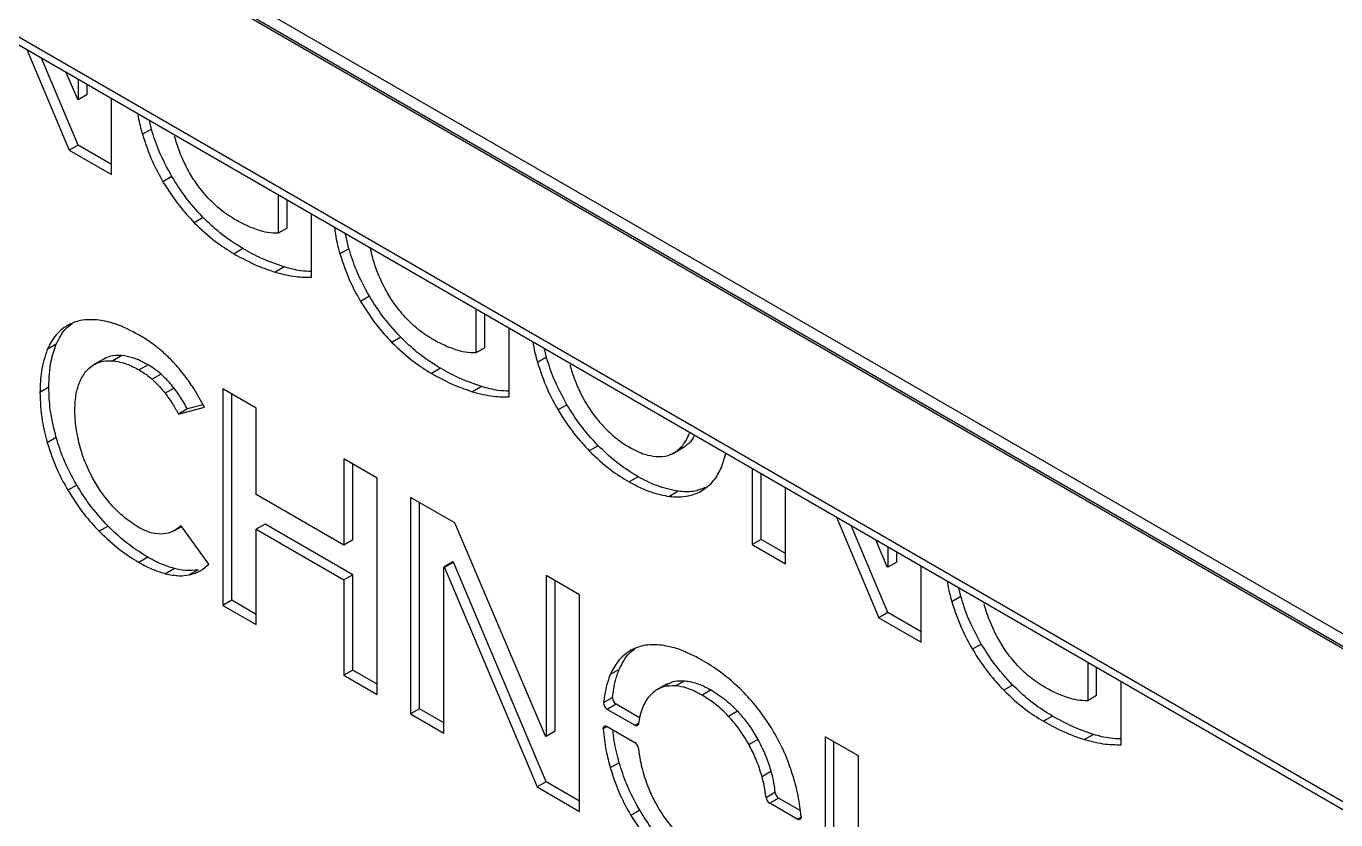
# Model space of a CAD drawing. Header units: millimetres. Extents: x -1281 to 3780, y -2005 to 2969.
# Drawn here: x 2004.1 to 2128.6, y 1970.2 to 2045.6 of the extents above; entities that cross this region are included whole.
import ezdxf

# ---------------------------------------------------------------- set-up
doc = ezdxf.new("R2010")
doc.units = ezdxf.units.MM

msp = doc.modelspace()

# ---------------------------------------------------------------- linework, layer by layer
at = {"color": 7, "linetype": 'Continuous'}
for p, q in [((2235.7967, 1926.3708), (1620.6138, 2281.5084)), ((2236.0316, 1924.8257), (1620.8487, 2279.9632)), ((2236.1389, 1924.9838), (1620.956, 2280.1213)), ((2236.0316, 1910.2913), (1620.8487, 2265.4288)), ((1621.3045, 2264.4216), (2236.0316, 1909.5471)), ((2004.1681, 2043.3991), (2008.2003, 2033.8479)), ((2009.0489, 2034.3377), (2005.5635, 2042.5935)), ((2009.0048, 2038.669), (2007.9104, 2041.2387)), ((2009.0552, 2040.5778), (2009.0552, 2038.6399)), ((2009.9037, 2039.1298), (2009.9037, 2040.088)), ((2009.9037, 2039.1298), (2009.0552, 2038.6399)), ((2012.224, 2031.5251), (2012.224, 2038.7485)), ((2009.0552, 2038.6399), (2009.0048, 2038.669)), ((2015.9976, 2035.8565), (2015.81, 2036.6783)), ((2015.9976, 2035.8565), (2015.149, 2035.3667)), ((2009.0489, 2034.3377), (2008.2003, 2033.8479)), ((2008.2003, 2033.8479), (2012.224, 2031.5251)), ((2012.224, 2032.5047), (2009.0489, 2034.3377)), ((2017.9467, 2031.3478), (2017.0982, 2030.858)), ((2028.055, 2029.6095), (2028.055, 2025.9655)), ((2028.9035, 2026.4553), (2028.9035, 2029.1196)), ((2031.2242, 2021.7836), (2031.2242, 2027.7799)), ((2020.923, 2027.4518), (2020.0745, 2026.9619)), ((2028.9035, 2026.4553), (2028.055, 2025.9655)), ((2034.771, 2024.4894), (2034.4601, 2025.9119)), ((2024.7035, 2024.4949), (2023.8549, 2024.0051)), ((2034.771, 2024.4894), (2033.9225, 2023.9995)), ((2036.9826, 2023.801), (2036.8289, 2024.5444)), ((2028.6059, 2022.7599), (2027.7573, 2022.27)), ((2036.7205, 2019.9805), (2035.872, 2019.4906)), ((2046.8288, 2018.7716), (2046.8288, 2014.5981)), ((2047.6773, 2015.0879), (2047.6773, 2018.2818)), ((2049.9973, 2010.4166), (2049.9973, 2016.9424)), ((2006.9555, 2015.4078), (2006.107, 2014.918)), ((2039.6965, 2016.0846), (2038.8479, 2015.5948)), ((2047.6773, 2015.0879), (2046.8288, 2014.5981)), ((2011.5064, 2014.0393), (2010.4457, 2013.427)), ((2013.1845, 2014.3382), (2012.336, 2013.8484)), ((2053.5448, 2014.181), (2052.6963, 2013.6911)), ((2053.5448, 2014.181), (2053.3573, 2015.0027)), ((2015.6868, 2013.4652), (2014.8382, 2012.9754)), ((2043.4772, 2013.1276), (2042.6287, 2012.6377)), ((2016.9152, 2012.5864), (2016.0667, 2012.0965)), ((2047.3796, 2011.3925), (2046.5311, 2010.9027)), ((2006.2555, 2011.3291), (2005.407, 2010.8392)), ((2018.1553, 2011.2462), (2017.3067, 2010.7564)), ((2025.9664, 2009.3393), (2022.7978, 2011.1685)), ((2022.7978, 2011.1685), (2022.7978, 1990.6063)), ((2023.6463, 1991.0962), (2023.6463, 2010.6787)), ((2018.5856, 2008.779), (2021.0506, 2009.4472)), ((2019.4341, 2009.2689), (2018.5856, 2008.779)), ((2020.9205, 2009.6717), (2019.4341, 2009.2689)), ((2025.9664, 2001.1491), (2025.9664, 2009.3393)), ((2055.494, 2009.6723), (2054.6455, 2009.1824)), ((2006.9555, 2006.5453), (2006.107, 2006.0555)), ((2058.4699, 2005.7764), (2057.6214, 2005.2866)), ((2065.5863, 2005.0446), (2066.647, 2005.6569)), ((2066.7315, 2005.7167), (2065.883, 2005.2269)), ((2037.46, 2002.7042), (2034.2915, 2004.5334)), ((2034.2915, 2004.5334), (2034.2915, 1996.3432)), ((2035.14, 1996.833), (2035.14, 2004.0435)), ((2070.1838, 2003.707), (2070.6042, 2005.0463)), ((2037.46, 1982.142), (2037.46, 2002.7042)), ((2062.2507, 2002.8194), (2061.4022, 2002.3295)), ((2073.1088, 2003.6005), (2073.1088, 1996.3771)), ((2073.9573, 1996.8669), (2073.9573, 2003.1106)), ((2008.9053, 2002.0363), (2008.0568, 2001.5464)), ((2066.0778, 2001.447), (2065.2292, 2000.9571)), ((2076.2779, 1994.5475), (2076.2779, 2001.7709)), ((2034.2915, 1996.3432), (2025.9664, 2001.1491)), ((2044.8405, 1998.4435), (2040.6414, 2000.8676)), ((2040.6414, 2000.8676), (2040.6414, 1980.3055)), ((2041.4899, 1980.7953), (2041.4899, 2000.3778)), ((2081.0987, 1998.988), (2085.1308, 1989.4369)), ((2011.881, 1998.1399), (2011.0325, 1997.65)), ((2018.1428, 1997.6904), (2018.8812, 1998.1167)), ((2021.4533, 1994.5194), (2018.8373, 1998.1782)), ((2026.8149, 1998.3281), (2025.9664, 1997.8382)), ((2025.9664, 1988.7772), (2025.9664, 1997.8382)), ((2025.9664, 1997.8382), (2034.2915, 1993.0323)), ((2035.14, 1993.5221), (2026.8149, 1998.3281)), ((2053.4667, 1978.1871), (2044.8405, 1998.4435)), ((2085.9793, 1989.9267), (2082.4941, 1998.1824)), ((2035.14, 1996.833), (2034.2915, 1996.3432)), ((2073.9573, 1996.8669), (2073.1088, 1996.3771)), ((2076.2779, 1995.5272), (2073.9573, 1996.8669)), ((2085.9356, 1994.2578), (2084.8412, 1996.8275)), ((2015.6621, 1995.1826), (2014.8135, 1994.6928)), ((2073.1088, 1996.3771), (2076.2779, 1994.5475)), ((2085.9856, 1996.1668), (2085.9856, 1994.2289)), ((2086.8342, 1994.7187), (2086.8342, 1995.677)), ((2018.1894, 1994.106), (2017.3408, 1993.6162)), ((2020.4449, 1993.9946), (2019.5964, 1993.5048)), ((2044.6579, 1994.7371), (2043.8094, 1994.2472)), ((2043.8094, 1978.4766), (2043.8094, 1994.2472)), ((2043.8094, 1994.2472), (2043.86, 1994.218)), ((2044.7085, 1994.7078), (2043.86, 1994.218)), ((2043.86, 1994.218), (2052.6625, 1973.3658)), ((2044.7085, 1994.7078), (2044.6579, 1994.7371)), ((2053.511, 1973.8557), (2044.7085, 1994.7078)), ((2085.9856, 1994.2289), (2085.9356, 1994.2578)), ((2086.8342, 1994.7187), (2085.9856, 1994.2289)), ((2089.1545, 1987.114), (2089.1545, 1994.3375)), ((2035.14, 1993.5221), (2034.2915, 1993.0323)), ((2034.2915, 1993.0323), (2034.2915, 1983.9712)), ((2035.14, 1984.461), (2035.14, 1993.5221)), ((2056.6862, 1991.6051), (2053.5173, 1993.4345)), ((2053.5173, 1993.4345), (2053.5173, 1978.1578)), ((2054.3659, 1978.6477), (2054.3659, 1992.9447)), ((2056.6862, 1971.043), (2056.6862, 1991.6051)), ((2092.9277, 1991.4457), (2092.0792, 1990.9559)), ((2092.9277, 1991.4457), (2092.7403, 1992.2674)), ((2023.6463, 1991.0962), (2022.7978, 1990.6063)), ((2022.7978, 1990.6063), (2025.9664, 1988.7772)), ((2025.9664, 1989.7569), (2023.6463, 1991.0962)), ((2085.9793, 1989.9267), (2085.1308, 1989.4369)), ((2085.1308, 1989.4369), (2089.1545, 1987.114)), ((2089.1545, 1988.0937), (2085.9793, 1989.9267)), ((2094.8772, 1986.9368), (2094.0287, 1986.447)), ((2035.14, 1984.461), (2034.2915, 1983.9712)), ((2034.2915, 1983.9712), (2037.46, 1982.142)), ((2037.46, 1983.1217), (2035.14, 1984.461)), ((2060.4601, 1984.5203), (2059.6115, 1984.0305)), ((2104.9858, 1985.1983), (2104.9858, 1981.5543)), ((2105.8343, 1982.0441), (2105.8343, 1984.7084)), ((2065.0094, 1983.1516), (2063.9488, 1982.5393)), ((2066.6887, 1983.4509), (2065.8402, 1982.961)), ((2097.8532, 1983.0409), (2097.0046, 1982.5511)), ((2108.1544, 1977.3728), (2108.1544, 1983.3691)), ((2058.981, 1981.3778), (2059.8295, 1981.8676)), ((2069.191, 1982.5779), (2068.3425, 1982.0881)), ((2105.8343, 1982.0441), (2104.9858, 1981.5543)), ((2041.4899, 1980.7953), (2040.6414, 1980.3055)), ((2040.6414, 1980.3055), (2043.8094, 1978.4766)), ((2043.8093, 1979.4563), (2041.4899, 1980.7953)), ((2060.1811, 1981.2129), (2059.3325, 1980.723)), ((2061.9459, 1979.2144), (2059.3325, 1980.723)), ((2062.3951, 1979.9347), (2060.1811, 1981.2129)), ((2071.7101, 1980.5521), (2070.8616, 1980.0622)), ((2059.3029, 1979.107), (2061.9454, 1977.5816)), ((2101.6343, 1980.0837), (2100.7857, 1979.5939)), ((2053.5173, 1978.1578), (2053.4667, 1978.1871)), ((2054.3659, 1978.6477), (2053.5173, 1978.1578)), ((2073.6468, 1977.8664), (2072.7983, 1977.3765)), ((2083.1929, 1976.3032), (2080.024, 1978.1325)), ((2080.024, 1978.1325), (2080.024, 1957.5704)), ((2105.5363, 1978.3488), (2104.6878, 1977.859)), ((2080.8725, 1958.0602), (2080.8725, 1977.6427)), ((2060.4601, 1975.6578), (2059.6115, 1975.168)), ((2083.1929, 1959.0515), (2083.1929, 1976.3032)), ((2074.8878, 1974.8168), (2074.0393, 1974.327)), ((2053.511, 1973.8557), (2052.6625, 1973.3658)), ((2052.6625, 1973.3658), (2056.6862, 1971.043)), ((2056.6862, 1972.0227), (2053.511, 1973.8557)), ((2074.4145, 1972.3718), (2075.2631, 1972.8616)), ((2075.6136, 1972.3038), (2074.7651, 1971.814)), ((2077.3902, 1970.2986), (2074.7651, 1971.814)), ((2077.6624, 1971.1211), (2075.6136, 1972.3038)), ((2062.4089, 1971.1493), (2061.5604, 1970.6595))]:
    msp.add_line(p, q, dxfattribs=at)
at = {"color": 8, "linetype": 'Continuous'}
for p, q in [((2067.2324, 2006.9928), (2067.124, 2006.9303)), ((2059.3328, 1979.0898), (2058.9505, 1978.8691)), ((2061.9459, 1979.2144), (2062.306, 1979.4223)), ((2077.3902, 1970.2986), (2077.7437, 1970.5027))]:
    msp.add_line(p, q, dxfattribs=at)
at = {"color": 7, "linetype": 'Continuous', "flags": 128}
for points in [[(2058.9505, 1978.8691), (2058.9522, 1978.9523), (2058.9687, 1979.0247), (2058.9994, 1979.0833), (2059.043, 1979.1256), (2059.0977, 1979.1497), (2059.161, 1979.1546), (2059.2305, 1979.1402), (2059.3029, 1979.107)], [(2062.2964, 1979.3667), (2062.2824, 1979.3032), (2062.2576, 1979.25), (2062.2227, 1979.2089), (2062.1789, 1979.1811), (2062.1275, 1979.1675), (2062.0703, 1979.1687), (2062.0091, 1979.1844), (2061.9459, 1979.2144)], [(2077.7421, 1970.5433), (2077.7416, 1970.4586), (2077.7258, 1970.3847), (2077.6955, 1970.3248), (2077.652, 1970.2813), (2077.5972, 1970.2564), (2077.5334, 1970.2509), (2077.4634, 1970.2652), (2077.3902, 1970.2986)]]:
    msp.add_lwpolyline(points, dxfattribs=at)
at = {"color": 7, "linetype": 'Continuous'}
for centre, radius, start, end in [((2060.583, 1981.8504), 0.7536, 178.690318, 237.773422), ((2059.7344, 1981.3605), 0.7536, 178.690318, 237.773422), ((2061.5225, 1976.9268), 0.7794, 6.965831, 57.14548), ((2076.0368, 1972.9588), 0.7798, 187.161612, 237.137693), ((2075.1882, 1972.469), 0.7798, 187.161612, 237.137693)]:
    msp.add_arc(centre, radius, start, end, dxfattribs=at)
for points, knots in [([(2014.7153, 2037.3103), (2014.7281, 2037.2029), (2014.8029, 2036.5759), (2014.9922, 2035.9147), (2015.149, 2035.3667)], [0, 0, 0, 0, 0.17123173, 1, 1, 1, 1]), ([(2015.149, 2035.3667), (2015.4325, 2034.5002), (2015.9344, 2032.9657), (2016.7452, 2031.4972), (2017.0982, 2030.858)], [0, 0, 0, 0, 0.56467751, 1, 1, 1, 1]), ([(2017.9467, 2031.3478), (2017.5034, 2032.1661), (2016.703, 2033.6431), (2016.2152, 2035.1738), (2015.9976, 2035.8565)], [0, 0, 0, 0, 0.55400253, 1, 1, 1, 1]), ([(2019.4457, 2032.0346), (2019.1635, 2032.6061), (2018.6521, 2033.6419), (2018.346, 2034.6959), (2018.2088, 2035.1684)], [0, 0, 0, 0, 0.551754116, 1, 1, 1, 1]), ([(2020.923, 2027.4518), (2020.3079, 2028.1221), (2019.2205, 2029.3072), (2018.3325, 2030.7299), (2017.9467, 2031.3478)], [0, 0, 0, 0, 0.5656254, 1, 1, 1, 1]), ([(2021.3777, 2029.3216), (2020.9753, 2029.7889), (2020.2586, 2030.6212), (2019.6935, 2031.6037), (2019.4457, 2032.0346)], [0, 0, 0, 0, 0.56150128, 1, 1, 1, 1]), ([(2017.0982, 2030.858), (2017.596, 2030.0741), (2018.496, 2028.6567), (2019.5869, 2027.4854), (2020.0745, 2026.9619)], [0, 0, 0, 0, 0.55305991, 1, 1, 1, 1]), ([(2023.8803, 2027.301), (2023.3852, 2027.6154), (2022.5245, 2028.1622), (2021.7196, 2028.9759), (2021.3777, 2029.3216)], [0, 0, 0, 0, 0.57513483, 1, 1, 1, 1]), ([(2020.0745, 2026.9619), (2020.7459, 2026.3273), (2021.9775, 2025.1631), (2023.268, 2024.3671), (2023.8549, 2024.0051)], [0, 0, 0, 0, 0.54513908, 1, 1, 1, 1]), ([(2024.7035, 2024.4949), (2023.9619, 2024.9603), (2022.6697, 2025.7711), (2021.4449, 2026.9496), (2020.923, 2027.4518)], [0, 0, 0, 0, 0.57387366, 1, 1, 1, 1]), ([(2026.1562, 2026.2532), (2025.7449, 2026.4049), (2024.992, 2026.6826), (2024.2273, 2027.1079), (2023.8803, 2027.301)], [0, 0, 0, 0, 0.54615666, 1, 1, 1, 1]), ([(2033.4173, 2026.5139), (2033.4361, 2026.2987), (2033.5065, 2025.4923), (2033.7465, 2024.631), (2033.9225, 2023.9995)], [0, 0, 0, 0, 0.26689993, 1, 1, 1, 1]), ([(2028.055, 2025.9655), (2027.7243, 2025.9658), (2027.1165, 2025.9665), (2026.4568, 2026.1635), (2026.1562, 2026.2532)], [0, 0, 0, 0, 0.54423863, 1, 1, 1, 1]), ([(2023.8549, 2024.0051), (2024.6036, 2023.5981), (2025.9181, 2022.8836), (2027.2038, 2022.4547), (2027.7573, 2022.27)], [0, 0, 0, 0, 0.56952662, 1, 1, 1, 1]), ([(2028.6059, 2022.7599), (2027.8971, 2023.0031), (2026.6085, 2023.4452), (2025.2946, 2024.1692), (2024.7035, 2024.4949)], [0, 0, 0, 0, 0.55003675, 1, 1, 1, 1]), ([(2033.9225, 2023.9995), (2034.206, 2023.1329), (2034.7082, 2021.5984), (2035.519, 2020.1299), (2035.872, 2019.4906)], [0, 0, 0, 0, 0.56469024, 1, 1, 1, 1]), ([(2036.7205, 2019.9805), (2036.2771, 2020.7988), (2035.4768, 2022.2758), (2034.9887, 2023.8066), (2034.771, 2024.4894)], [0, 0, 0, 0, 0.55398877, 1, 1, 1, 1]), ([(2038.2189, 2020.6676), (2037.9368, 2021.239), (2037.4256, 2022.2747), (2037.1197, 2023.3286), (2036.9826, 2023.801)], [0, 0, 0, 0, 0.55173623, 1, 1, 1, 1]), ([(2031.2242, 2022.327), (2030.8814, 2022.3361), (2030.0417, 2022.3583), (2029.1397, 2022.6106), (2028.6059, 2022.7599)], [0, 0, 0, 0, 0.40816551, 1, 1, 1, 1]), ([(2027.7573, 2022.27), (2028.4318, 2022.0956), (2029.6289, 2021.7861), (2030.7393, 2021.7844), (2031.2242, 2021.7836)], [0, 0, 0, 0, 0.5633959, 1, 1, 1, 1]), ([(2040.1511, 2017.9544), (2039.7488, 2018.4217), (2039.0321, 2019.2542), (2038.4668, 2020.2367), (2038.2189, 2020.6676)], [0, 0, 0, 0, 0.561432543, 1, 1, 1, 1]), ([(2035.872, 2019.4906), (2036.3697, 2018.7067), (2037.2697, 2017.2894), (2038.3605, 2016.1182), (2038.8479, 2015.5948)], [0, 0, 0, 0, 0.55309272, 1, 1, 1, 1]), ([(2039.6965, 2016.0846), (2039.0815, 2016.7549), (2037.9942, 2017.94), (2037.1062, 2019.3625), (2036.7205, 2019.9805)], [0, 0, 0, 0, 0.56559699, 1, 1, 1, 1]), ([(2011.0325, 2017.7088), (2010.4173, 2017.7456), (2009.3288, 2017.8107), (2008.4423, 2017.405), (2008.0568, 2017.2285)], [0, 0, 0, 0, 0.56510144, 1, 1, 1, 1]), ([(2014.8135, 2016.3005), (2014.0719, 2016.6914), (2012.7795, 2017.3725), (2011.5545, 2017.6083), (2011.0325, 2017.7088)], [0, 0, 0, 0, 0.57384893, 1, 1, 1, 1]), ([(2042.6534, 2015.934), (2042.1586, 2016.2483), (2041.298, 2016.7951), (2040.4932, 2017.6086), (2040.1511, 2017.9544)], [0, 0, 0, 0, 0.57500714, 1, 1, 1, 1]), ([(2008.0568, 2017.2285), (2007.6131, 2016.9142), (2006.8101, 2016.3454), (2006.3243, 2015.3592), (2006.107, 2014.918)], [0, 0, 0, 0, 0.55260992, 1, 1, 1, 1]), ([(2006.9555, 2015.4078), (2007.231, 2015.9693), (2007.6295, 2016.7815), (2008.2852, 2017.2444), (2008.4877, 2017.3873)], [0, 0, 0, 0, 0.69133705, 1, 1, 1, 1]), ([(2006.2555, 2011.3291), (2006.2896, 2012.1947), (2006.3487, 2013.6942), (2006.7752, 2014.8987), (2006.9555, 2015.4078)], [0, 0, 0, 0, 0.57727833, 1, 1, 1, 1]), ([(2017.1104, 2014.6551), (2016.6932, 2015.0006), (2015.9358, 2015.6278), (2015.1614, 2016.092), (2014.8135, 2016.3005)], [0, 0, 0, 0, 0.550854167, 1, 1, 1, 1]), ([(2038.8479, 2015.5948), (2039.5195, 2014.96), (2040.7512, 2013.7958), (2042.0417, 2012.9998), (2042.6287, 2012.6377)], [0, 0, 0, 0, 0.54516855, 1, 1, 1, 1]), ([(2043.4772, 2013.1276), (2042.7357, 2013.5929), (2041.4433, 2014.4039), (2040.2185, 2015.5824), (2039.6965, 2016.0846)], [0, 0, 0, 0, 0.57384065, 1, 1, 1, 1]), ([(2044.93, 2014.8859), (2044.5186, 2015.0376), (2043.7654, 2015.3155), (2043.0005, 2015.7409), (2042.6534, 2015.934)], [0, 0, 0, 0, 0.54621189, 1, 1, 1, 1]), ([(2052.2627, 2015.6346), (2052.2755, 2015.5273), (2052.3503, 2014.9002), (2052.5395, 2014.2391), (2052.6963, 2013.6911)], [0, 0, 0, 0, 0.1712288, 1, 1, 1, 1]), ([(2006.107, 2014.918), (2005.8853, 2014.2556), (2005.4758, 2013.0327), (2005.4286, 2011.5287), (2005.407, 2010.8392)], [0, 0, 0, 0, 0.54160611, 1, 1, 1, 1]), ([(2010.4037, 2013.3961), (2010.7242, 2013.5643), (2011.3011, 2013.867), (2012.0175, 2013.8541), (2012.336, 2013.8484)], [0, 0, 0, 0, 0.55552654, 1, 1, 1, 1]), ([(2013.1845, 2014.3382), (2012.7812, 2014.3419), (2012.129, 2014.3478), (2011.6092, 2014.066), (2011.4108, 2013.9585)], [0, 0, 0, 0, 0.61848501, 1, 1, 1, 1]), ([(2012.336, 2013.8484), (2012.7767, 2013.7751), (2013.5875, 2013.6403), (2014.4463, 2013.1838), (2014.8382, 2012.9754)], [0, 0, 0, 0, 0.54361668, 1, 1, 1, 1]), ([(2015.6868, 2013.4652), (2015.192, 2013.7223), (2014.3318, 2014.1692), (2013.5266, 2014.2878), (2013.1845, 2014.3382)], [0, 0, 0, 0, 0.57517918, 1, 1, 1, 1]), ([(2019.1896, 2012.4088), (2018.8176, 2012.871), (2018.1576, 2013.6909), (2017.4285, 2014.3622), (2017.1104, 2014.6551)], [0, 0, 0, 0, 0.5637946, 1, 1, 1, 1]), ([(2046.8288, 2014.5981), (2046.498, 2014.5985), (2045.8903, 2014.5991), (2045.2306, 2014.7961), (2044.93, 2014.8859)], [0, 0, 0, 0, 0.54424135, 1, 1, 1, 1]), ([(2055.494, 2009.6723), (2055.0506, 2010.4905), (2054.2503, 2011.9675), (2053.7624, 2013.4983), (2053.5448, 2014.181)], [0, 0, 0, 0, 0.55400802, 1, 1, 1, 1]), ([(2009.1668, 2011.7771), (2009.3463, 2012.1509), (2009.6644, 2012.8134), (2010.1793, 2013.2193), (2010.4037, 2013.3961)], [0, 0, 0, 0, 0.564274049, 1, 1, 1, 1]), ([(2014.8382, 2012.9754), (2015.0686, 2012.8348), (2015.4828, 2012.582), (2015.8872, 2012.2458), (2016.0667, 2012.0965)], [0, 0, 0, 0, 0.55605648, 1, 1, 1, 1]), ([(2016.9152, 2012.5864), (2016.6869, 2012.7743), (2016.2816, 2013.1078), (2015.8676, 2013.3566), (2015.6868, 2013.4652)], [0, 0, 0, 0, 0.56327249, 1, 1, 1, 1]), ([(2042.6287, 2012.6377), (2043.3772, 2012.2309), (2044.6917, 2011.5164), (2045.9775, 2011.0874), (2046.5311, 2010.9027)], [0, 0, 0, 0, 0.56943652, 1, 1, 1, 1]), ([(2047.3796, 2011.3925), (2046.6707, 2011.6358), (2045.3821, 2012.078), (2044.0683, 2012.8019), (2043.4772, 2013.1276)], [0, 0, 0, 0, 0.55011918, 1, 1, 1, 1]), ([(2052.6963, 2013.6911), (2052.9797, 2012.8246), (2053.4817, 2011.2901), (2054.2925, 2009.8217), (2054.6455, 2009.1824)], [0, 0, 0, 0, 0.564681167, 1, 1, 1, 1]), ([(2055.756, 2013.4928), (2055.9345, 2012.8935), (2056.2492, 2011.8367), (2056.7681, 2010.8055), (2056.9926, 2010.3592)], [0, 0, 0, 0, 0.56717689, 1, 1, 1, 1]), ([(2008.7275, 2009.1556), (2008.7501, 2009.7023), (2008.7898, 2010.6611), (2009.0535, 2011.4416), (2009.1668, 2011.7771)], [0, 0, 0, 0, 0.57021307, 1, 1, 1, 1]), ([(2016.0667, 2012.0965), (2016.3013, 2011.8765), (2016.7345, 2011.4702), (2017.1268, 2010.9808), (2017.3067, 2010.7564)], [0, 0, 0, 0, 0.54136871, 1, 1, 1, 1]), ([(2018.1553, 2011.2462), (2017.9274, 2011.528), (2017.5331, 2012.0158), (2017.0987, 2012.417), (2016.9152, 2012.5864)], [0, 0, 0, 0, 0.577801229, 1, 1, 1, 1]), ([(2021.0506, 2009.4472), (2020.7247, 2010.0424), (2020.1605, 2011.0728), (2019.4779, 2012.0121), (2019.1896, 2012.4088)], [0, 0, 0, 0, 0.577710188, 1, 1, 1, 1]), ([(2049.9973, 2010.96), (2049.6547, 2010.969), (2048.8151, 2010.9911), (2047.9134, 2011.2433), (2047.3796, 2011.3925)], [0, 0, 0, 0, 0.40813455, 1, 1, 1, 1]), ([(2005.407, 2010.8392), (2005.4415, 2009.9556), (2005.5016, 2008.421), (2005.9267, 2006.76), (2006.107, 2006.0555)], [0, 0, 0, 0, 0.57586209, 1, 1, 1, 1]), ([(2006.9555, 2006.5453), (2006.7338, 2007.4467), (2006.3254, 2009.1067), (2006.2774, 2010.632), (2006.2555, 2011.3291)], [0, 0, 0, 0, 0.54298459, 1, 1, 1, 1]), ([(2017.3067, 2010.7564), (2017.5492, 2010.4216), (2018.0079, 2009.7881), (2018.4004, 2009.1024), (2018.5856, 2008.779)], [0, 0, 0, 0, 0.52846057, 1, 1, 1, 1]), ([(2019.4341, 2009.2689), (2019.2007, 2009.6739), (2018.8058, 2010.3591), (2018.3441, 2010.9888), (2018.1553, 2011.2462)], [0, 0, 0, 0, 0.59107084, 1, 1, 1, 1]), ([(2046.5311, 2010.9027), (2047.2054, 2010.7283), (2048.4023, 2010.4189), (2049.5126, 2010.4173), (2049.9973, 2010.4166)], [0, 0, 0, 0, 0.56339724, 1, 1, 1, 1]), ([(2056.9926, 2010.3592), (2057.3123, 2009.8132), (2057.8862, 2008.8331), (2058.6061, 2008.0104), (2058.9249, 2007.646)], [0, 0, 0, 0, 0.55709269, 1, 1, 1, 1]), ([(2009.1668, 2005.8572), (2009.0274, 2006.4803), (2008.7717, 2007.6228), (2008.7413, 2008.6766), (2008.7275, 2009.1556)], [0, 0, 0, 0, 0.54544372, 1, 1, 1, 1]), ([(2054.6455, 2009.1824), (2055.1432, 2008.3985), (2056.0432, 2006.9812), (2057.1339, 2005.81), (2057.6214, 2005.2866)], [0, 0, 0, 0, 0.55309219, 1, 1, 1, 1]), ([(2058.4699, 2005.7764), (2057.855, 2006.4467), (2056.7677, 2007.6318), (2055.8797, 2009.0543), (2055.494, 2009.6723)], [0, 0, 0, 0, 0.56559764, 1, 1, 1, 1]), ([(2058.9249, 2007.646), (2059.3656, 2007.209), (2060.176, 2006.4054), (2061.0352, 2005.8699), (2061.4272, 2005.6256)], [0, 0, 0, 0, 0.54371026, 1, 1, 1, 1]), ([(2008.9053, 2002.0363), (2008.4619, 2002.8544), (2007.6614, 2004.3314), (2007.1733, 2005.8623), (2006.9555, 2006.5453)], [0, 0, 0, 0, 0.55385972, 1, 1, 1, 1]), ([(2065.883, 2005.2269), (2066.1667, 2005.4715), (2066.6806, 2005.9145), (2066.9868, 2006.6161), (2067.124, 2006.9303)], [0, 0, 0, 0, 0.55213893, 1, 1, 1, 1]), ([(2067.6161, 2006.7713), (2067.5398, 2006.6153), (2067.3206, 2006.1669), (2066.9641, 2005.8944), (2066.7315, 2005.7167)], [0, 0, 0, 0, 0.34780975, 1, 1, 1, 1]), ([(2006.107, 2006.0555), (2006.3906, 2005.1887), (2006.8928, 2003.654), (2007.7038, 2002.1855), (2008.0568, 2001.5464)], [0, 0, 0, 0, 0.56480575, 1, 1, 1, 1]), ([(2010.4037, 2002.7233), (2010.1215, 2003.2947), (2009.6098, 2004.3305), (2009.3039, 2005.3845), (2009.1668, 2005.8572)], [0, 0, 0, 0, 0.55158003, 1, 1, 1, 1]), ([(2057.6214, 2005.2866), (2058.293, 2004.6518), (2059.5247, 2003.4876), (2060.8153, 2002.6916), (2061.4022, 2002.3295)], [0, 0, 0, 0, 0.54519931, 1, 1, 1, 1]), ([(2062.2507, 2002.8194), (2061.5092, 2003.2847), (2060.2168, 2004.0957), (2058.992, 2005.2741), (2058.4699, 2005.7764)], [0, 0, 0, 0, 0.57381649, 1, 1, 1, 1]), ([(2061.4272, 2005.6256), (2061.9254, 2005.3667), (2062.7914, 2004.9165), (2063.602, 2004.7977), (2063.9464, 2004.7472)], [0, 0, 0, 0, 0.57519828, 1, 1, 1, 1]), ([(2063.9464, 2004.7472), (2064.3496, 2004.7494), (2065.0677, 2004.7533), (2065.6345, 2005.0825), (2065.883, 2005.2269)], [0, 0, 0, 0, 0.561564569, 1, 1, 1, 1]), ([(2012.336, 2000.0102), (2011.9336, 2000.4775), (2011.2169, 2001.3099), (2010.6516, 2002.2924), (2010.4037, 2002.7233)], [0, 0, 0, 0, 0.561432543, 1, 1, 1, 1]), ([(2066.0778, 2001.447), (2065.3989, 2001.5838), (2064.1529, 2001.8349), (2062.8457, 2002.5114), (2062.2507, 2002.8194)], [0, 0, 0, 0, 0.544816098, 1, 1, 1, 1]), ([(2068.2265, 2001.4441), (2068.6711, 2001.7522), (2069.4731, 2002.3079), (2069.9647, 2003.2757), (2070.1838, 2003.707)], [0, 0, 0, 0, 0.554374821, 1, 1, 1, 1]), ([(2008.0568, 2001.5464), (2008.5545, 2000.7624), (2009.4544, 1999.345), (2010.5451, 1998.1735), (2011.0325, 1997.65)], [0, 0, 0, 0, 0.55313005, 1, 1, 1, 1]), ([(2011.881, 1998.1399), (2011.2661, 1998.8102), (2010.1789, 1999.9955), (2009.2911, 2001.4182), (2008.9053, 2002.0363)], [0, 0, 0, 0, 0.56555688, 1, 1, 1, 1]), ([(2061.4022, 2002.3295), (2062.1536, 2001.9485), (2063.4622, 2001.2849), (2064.7016, 2001.055), (2065.2292, 2000.9571)], [0, 0, 0, 0, 0.57423247, 1, 1, 1, 1]), ([(2065.2292, 2000.9571), (2065.8487, 2000.9236), (2066.9429, 2000.8644), (2067.838, 2001.2687), (2068.2265, 2001.4441)], [0, 0, 0, 0, 0.566081, 1, 1, 1, 1]), ([(2068.6409, 2001.7958), (2068.2768, 2001.6471), (2067.5045, 2001.3319), (2066.5711, 2001.4072), (2066.0778, 2001.447)], [0, 0, 0, 0, 0.47147757, 1, 1, 1, 1]), ([(2014.8382, 1997.989), (2014.3434, 1998.3035), (2013.4827, 1998.8504), (2012.678, 1999.6642), (2012.336, 2000.0102)], [0, 0, 0, 0, 0.57498335, 1, 1, 1, 1]), ([(2015.6621, 1995.1826), (2014.9204, 1995.6482), (2013.6281, 1996.4595), (2012.403, 1997.6378), (2011.881, 1998.1399)], [0, 0, 0, 0, 0.57386013, 1, 1, 1, 1]), ([(2016.9303, 1997.377), (2016.5519, 1997.4024), (2015.8829, 1997.4472), (2015.1546, 1997.8249), (2014.8382, 1997.989)], [0, 0, 0, 0, 0.565622911, 1, 1, 1, 1]), ([(2018.8373, 1998.1782), (2018.5118, 1997.9257), (2017.9586, 1997.4965), (2017.2302, 1997.4119), (2016.9303, 1997.377)], [0, 0, 0, 0, 0.58827762, 1, 1, 1, 1]), ([(2011.0325, 1997.65), (2011.704, 1997.0155), (2012.9359, 1995.8515), (2014.2265, 1995.055), (2014.8135, 1994.6928)], [0, 0, 0, 0, 0.54515523, 1, 1, 1, 1]), ([(2018.1894, 1994.106), (2017.728, 1994.2492), (2016.8957, 1994.5077), (2016.0424, 1994.9745), (2015.6621, 1995.1826)], [0, 0, 0, 0, 0.55428782, 1, 1, 1, 1]), ([(2014.8135, 1994.6928), (2015.2961, 1994.4329), (2016.15, 1993.9731), (2016.98, 1993.7243), (2017.3408, 1993.6162)], [0, 0, 0, 0, 0.56518705, 1, 1, 1, 1]), ([(2020.4449, 1993.9946), (2020.0464, 1993.9457), (2019.3338, 1993.8583), (2018.5394, 1994.0302), (2018.1894, 1994.106)], [0, 0, 0, 0, 0.55936983, 1, 1, 1, 1]), ([(2019.5964, 1993.5048), (2019.9785, 1993.6168), (2020.6745, 1993.8207), (2021.2113, 1994.3022), (2021.4533, 1994.5194)], [0, 0, 0, 0, 0.549049242, 1, 1, 1, 1]), ([(2017.3408, 1993.6162), (2017.7847, 1993.5256), (2018.5775, 1993.3639), (2019.285, 1993.4617), (2019.5964, 1993.5048)], [0, 0, 0, 0, 0.559819303, 1, 1, 1, 1]), ([(2091.6458, 1992.8993), (2091.6586, 1992.7919), (2091.7333, 1992.165), (2091.9224, 1991.5038), (2092.0792, 1990.9559)], [0, 0, 0, 0, 0.17121594, 1, 1, 1, 1]), ([(2094.8772, 1986.9368), (2094.4339, 1987.7551), (2093.6336, 1989.2321), (2093.1455, 1990.7629), (2092.9277, 1991.4457)], [0, 0, 0, 0, 0.5539741, 1, 1, 1, 1]), ([(2092.0792, 1990.9559), (2092.3628, 1990.0893), (2092.865, 1988.5547), (2093.6758, 1987.0862), (2094.0287, 1986.447)], [0, 0, 0, 0, 0.56471213, 1, 1, 1, 1]), ([(2096.3759, 1987.6237), (2096.0938, 1988.1952), (2095.5825, 1989.2309), (2095.2767, 1990.2848), (2095.1396, 1990.7572)], [0, 0, 0, 0, 0.55176422, 1, 1, 1, 1]), ([(2060.4601, 1984.5203), (2060.7355, 1985.0818), (2061.134, 1985.8942), (2061.7896, 1986.3576), (2061.9921, 1986.5007)], [0, 0, 0, 0, 0.6911695, 1, 1, 1, 1]), ([(2064.537, 1986.8213), (2063.9215, 1986.8584), (2062.8326, 1986.9239), (2061.9459, 1986.518), (2061.5604, 1986.3416)], [0, 0, 0, 0, 0.56519114, 1, 1, 1, 1]), ([(2068.3174, 1985.4134), (2067.5759, 1985.8042), (2066.2837, 1986.4851), (2065.0589, 1986.7209), (2064.537, 1986.8213)], [0, 0, 0, 0, 0.5738525, 1, 1, 1, 1]), ([(2097.8532, 1983.0409), (2097.2382, 1983.7112), (2096.151, 1984.8963), (2095.263, 1986.3188), (2094.8772, 1986.9368)], [0, 0, 0, 0, 0.56557366, 1, 1, 1, 1]), ([(2098.3085, 1984.9104), (2097.906, 1985.3777), (2097.1893, 1986.2102), (2096.6239, 1987.1928), (2096.3759, 1987.6237)], [0, 0, 0, 0, 0.56143072, 1, 1, 1, 1]), ([(2061.5604, 1986.3416), (2061.1169, 1986.0271), (2060.3144, 1985.4579), (2059.8288, 1984.4717), (2059.6115, 1984.0305)], [0, 0, 0, 0, 0.55256729, 1, 1, 1, 1]), ([(2072.1448, 1982.4973), (2071.4651, 1983.1257), (2070.2153, 1984.281), (2068.912, 1985.0587), (2068.3174, 1985.4134)], [0, 0, 0, 0, 0.5438716, 1, 1, 1, 1]), ([(2094.0287, 1986.447), (2094.5265, 1985.6631), (2095.4265, 1984.2458), (2096.5172, 1983.0745), (2097.0046, 1982.5511)], [0, 0, 0, 0, 0.55312312, 1, 1, 1, 1]), ([(2059.6115, 1984.0305), (2059.4488, 1983.585), (2059.1525, 1982.7738), (2059.0343, 1981.8116), (2058.981, 1981.3778)], [0, 0, 0, 0, 0.54913932, 1, 1, 1, 1]), ([(2059.8295, 1981.8676), (2059.9006, 1982.4142), (2060.0253, 1983.3726), (2060.3294, 1984.1753), (2060.4601, 1984.5203)], [0, 0, 0, 0, 0.570270387, 1, 1, 1, 1]), ([(2100.8107, 1982.89), (2100.3158, 1983.2044), (2099.4552, 1983.751), (2098.6504, 1984.5647), (2098.3085, 1984.9104)], [0, 0, 0, 0, 0.575094846, 1, 1, 1, 1]), ([(2065.8402, 1982.961), (2065.4384, 1982.9614), (2064.7246, 1982.962), (2064.1561, 1982.6468), (2063.9076, 1982.509)], [0, 0, 0, 0, 0.56297933, 1, 1, 1, 1]), ([(2064.917, 1983.064), (2065.1872, 1983.203), (2065.7148, 1983.4745), (2066.3694, 1983.4586), (2066.6887, 1983.4509)], [0, 0, 0, 0, 0.51216866, 1, 1, 1, 1]), ([(2068.3425, 1982.0881), (2067.8476, 1982.3452), (2066.9874, 1982.7921), (2066.1822, 1982.9107), (2065.8402, 1982.961)], [0, 0, 0, 0, 0.57525774, 1, 1, 1, 1]), ([(2066.6887, 1983.4509), (2067.1294, 1983.3777), (2067.9401, 1983.2429), (2068.799, 1982.7863), (2069.191, 1982.5779)], [0, 0, 0, 0, 0.54351696, 1, 1, 1, 1]), ([(2101.6343, 1980.0837), (2100.8926, 1980.5491), (2099.6002, 1981.3601), (2098.3752, 1982.5387), (2097.8532, 1983.0409)], [0, 0, 0, 0, 0.57384439, 1, 1, 1, 1]), ([(2103.0866, 1981.8422), (2102.6753, 1981.9939), (2101.9224, 1982.2717), (2101.1577, 1982.697), (2100.8107, 1982.89)], [0, 0, 0, 0, 0.54625489, 1, 1, 1, 1]), ([(2063.9076, 1982.509), (2063.626, 1982.2767), (2063.1183, 1981.858), (2062.8088, 1981.1881), (2062.671, 1980.8897)], [0, 0, 0, 0, 0.554621903, 1, 1, 1, 1]), ([(2070.8616, 1980.0622), (2070.4177, 1980.4997), (2069.6011, 1981.3043), (2068.7369, 1981.8425), (2068.3425, 1982.0881)], [0, 0, 0, 0, 0.54362655, 1, 1, 1, 1]), ([(2069.191, 1982.5779), (2069.689, 1982.2619), (2070.5546, 1981.7125), (2071.3657, 1980.898), (2071.7101, 1980.5521)], [0, 0, 0, 0, 0.57529278, 1, 1, 1, 1]), ([(2075.1414, 1978.6032), (2074.6406, 1979.3902), (2073.7358, 1980.812), (2072.6359, 1981.9771), (2072.1448, 1982.4973)], [0, 0, 0, 0, 0.55345934, 1, 1, 1, 1]), ([(2097.0046, 1982.5511), (2097.6762, 1981.9164), (2098.9081, 1980.7521), (2100.1987, 1979.956), (2100.7857, 1979.5939)], [0, 0, 0, 0, 0.54516996, 1, 1, 1, 1]), ([(2104.9858, 1981.5543), (2104.655, 1981.5546), (2104.0472, 1981.5553), (2103.3874, 1981.7524), (2103.0866, 1981.8422)], [0, 0, 0, 0, 0.54418341, 1, 1, 1, 1]), ([(2062.671, 1980.8897), (2062.5786, 1980.6278), (2062.4122, 1980.1557), (2062.332, 1979.6097), (2062.2964, 1979.3667)], [0, 0, 0, 0, 0.55492682, 1, 1, 1, 1]), ([(2071.7101, 1980.5521), (2072.1129, 1980.0881), (2072.828, 1979.2641), (2073.3978, 1978.2913), (2073.6468, 1977.8664)], [0, 0, 0, 0, 0.56314385, 1, 1, 1, 1]), ([(2072.7983, 1977.3765), (2072.4769, 1977.9152), (2071.8985, 1978.885), (2071.1807, 1979.7), (2070.8616, 1980.0622)], [0, 0, 0, 0, 0.55548226, 1, 1, 1, 1]), ([(2100.7857, 1979.5939), (2101.5342, 1979.187), (2102.8486, 1978.4726), (2104.1343, 1978.0437), (2104.6878, 1977.859)], [0, 0, 0, 0, 0.56946655, 1, 1, 1, 1]), ([(2105.5363, 1978.3488), (2104.8275, 1978.5921), (2103.539, 1979.0342), (2102.2253, 1979.7581), (2101.6343, 1980.0837)], [0, 0, 0, 0, 0.55009115, 1, 1, 1, 1]), ([(2058.9505, 1978.8691), (2059.0162, 1978.1828), (2059.1312, 1976.9806), (2059.4673, 1975.7123), (2059.6115, 1975.168)], [0, 0, 0, 0, 0.57081409, 1, 1, 1, 1]), ([(2060.4601, 1975.6578), (2060.2768, 1976.3544), (2059.9959, 1977.4224), (2059.8995, 1978.4312), (2059.866, 1978.782)], [0, 0, 0, 0, 0.652296321, 1, 1, 1, 1]), ([(2073.6468, 1977.8664), (2073.9299, 1977.3083), (2074.44, 1976.3029), (2074.7499, 1975.2745), (2074.8878, 1974.8168)], [0, 0, 0, 0, 0.55500319, 1, 1, 1, 1]), ([(2077.099, 1974.0511), (2076.8146, 1974.9276), (2076.3121, 1976.4764), (2075.4957, 1977.9595), (2075.1414, 1978.6032)], [0, 0, 0, 0, 0.56597122, 1, 1, 1, 1]), ([(2104.6878, 1977.859), (2105.3622, 1977.6846), (2106.5592, 1977.3752), (2107.6696, 1977.3735), (2108.1544, 1977.3728)], [0, 0, 0, 0, 0.56339854, 1, 1, 1, 1]), ([(2108.1544, 1977.9161), (2107.8116, 1977.9252), (2106.972, 1977.9474), (2106.0701, 1978.1996), (2105.5363, 1978.3488)], [0, 0, 0, 0, 0.40815495, 1, 1, 1, 1]), ([(2062.2962, 1977.0213), (2062.3432, 1976.6409), (2062.426, 1975.9695), (2062.5969, 1975.2721), (2062.671, 1974.9699)], [0, 0, 0, 0, 0.56662618, 1, 1, 1, 1]), ([(2074.0393, 1974.327), (2073.8596, 1974.9083), (2073.5411, 1975.9393), (2073.0239, 1976.9401), (2072.7983, 1977.3765)], [0, 0, 0, 0, 0.56386873, 1, 1, 1, 1]), ([(2062.4089, 1971.1493), (2061.9658, 1971.9673), (2061.1657, 1973.4442), (2060.6778, 1974.9749), (2060.4601, 1975.6578)], [0, 0, 0, 0, 0.55381653, 1, 1, 1, 1]), ([(2059.6115, 1975.168), (2059.8951, 1974.3012), (2060.3971, 1972.7668), (2061.2077, 1971.2984), (2061.5604, 1970.6595)], [0, 0, 0, 0, 0.564859105, 1, 1, 1, 1]), ([(2062.671, 1974.9699), (2062.8494, 1974.3703), (2063.164, 1973.3136), (2063.683, 1972.2823), (2063.9076, 1971.8362)], [0, 0, 0, 0, 0.56733332, 1, 1, 1, 1]), ([(2074.4145, 1972.3718), (2074.368, 1972.7329), (2074.2855, 1973.3727), (2074.114, 1974.0374), (2074.0393, 1974.327)], [0, 0, 0, 0, 0.56443227, 1, 1, 1, 1]), ([(2074.8878, 1974.8168), (2074.981, 1974.448), (2075.1488, 1973.7835), (2075.2279, 1973.1455), (2075.2631, 1972.8616)], [0, 0, 0, 0, 0.55514625, 1, 1, 1, 1]), ([(2077.7421, 1970.5433), (2077.6723, 1971.1954), (2077.5499, 1972.3378), (2077.2344, 1973.5365), (2077.099, 1974.0511)], [0, 0, 0, 0, 0.57076489, 1, 1, 1, 1]), ([(2063.9076, 1971.8362), (2064.2274, 1971.2901), (2064.8015, 1970.31), (2065.5214, 1969.4872), (2065.8402, 1969.1228)], [0, 0, 0, 0, 0.557171321, 1, 1, 1, 1]), ([(2061.5604, 1970.6595), (2062.0582, 1969.8754), (2062.9583, 1968.4576), (2064.0493, 1967.2861), (2064.537, 1966.7625)], [0, 0, 0, 0, 0.55304516, 1, 1, 1, 1]), ([(2065.3855, 1967.2523), (2064.7703, 1967.9228), (2063.6827, 1969.1082), (2062.7947, 1970.5312), (2062.4089, 1971.1493)], [0, 0, 0, 0, 0.565646857, 1, 1, 1, 1])]:
    msp.add_open_spline(points, degree=3, knots=knots, dxfattribs=at)

doc.saveas('drawing.dxf')
